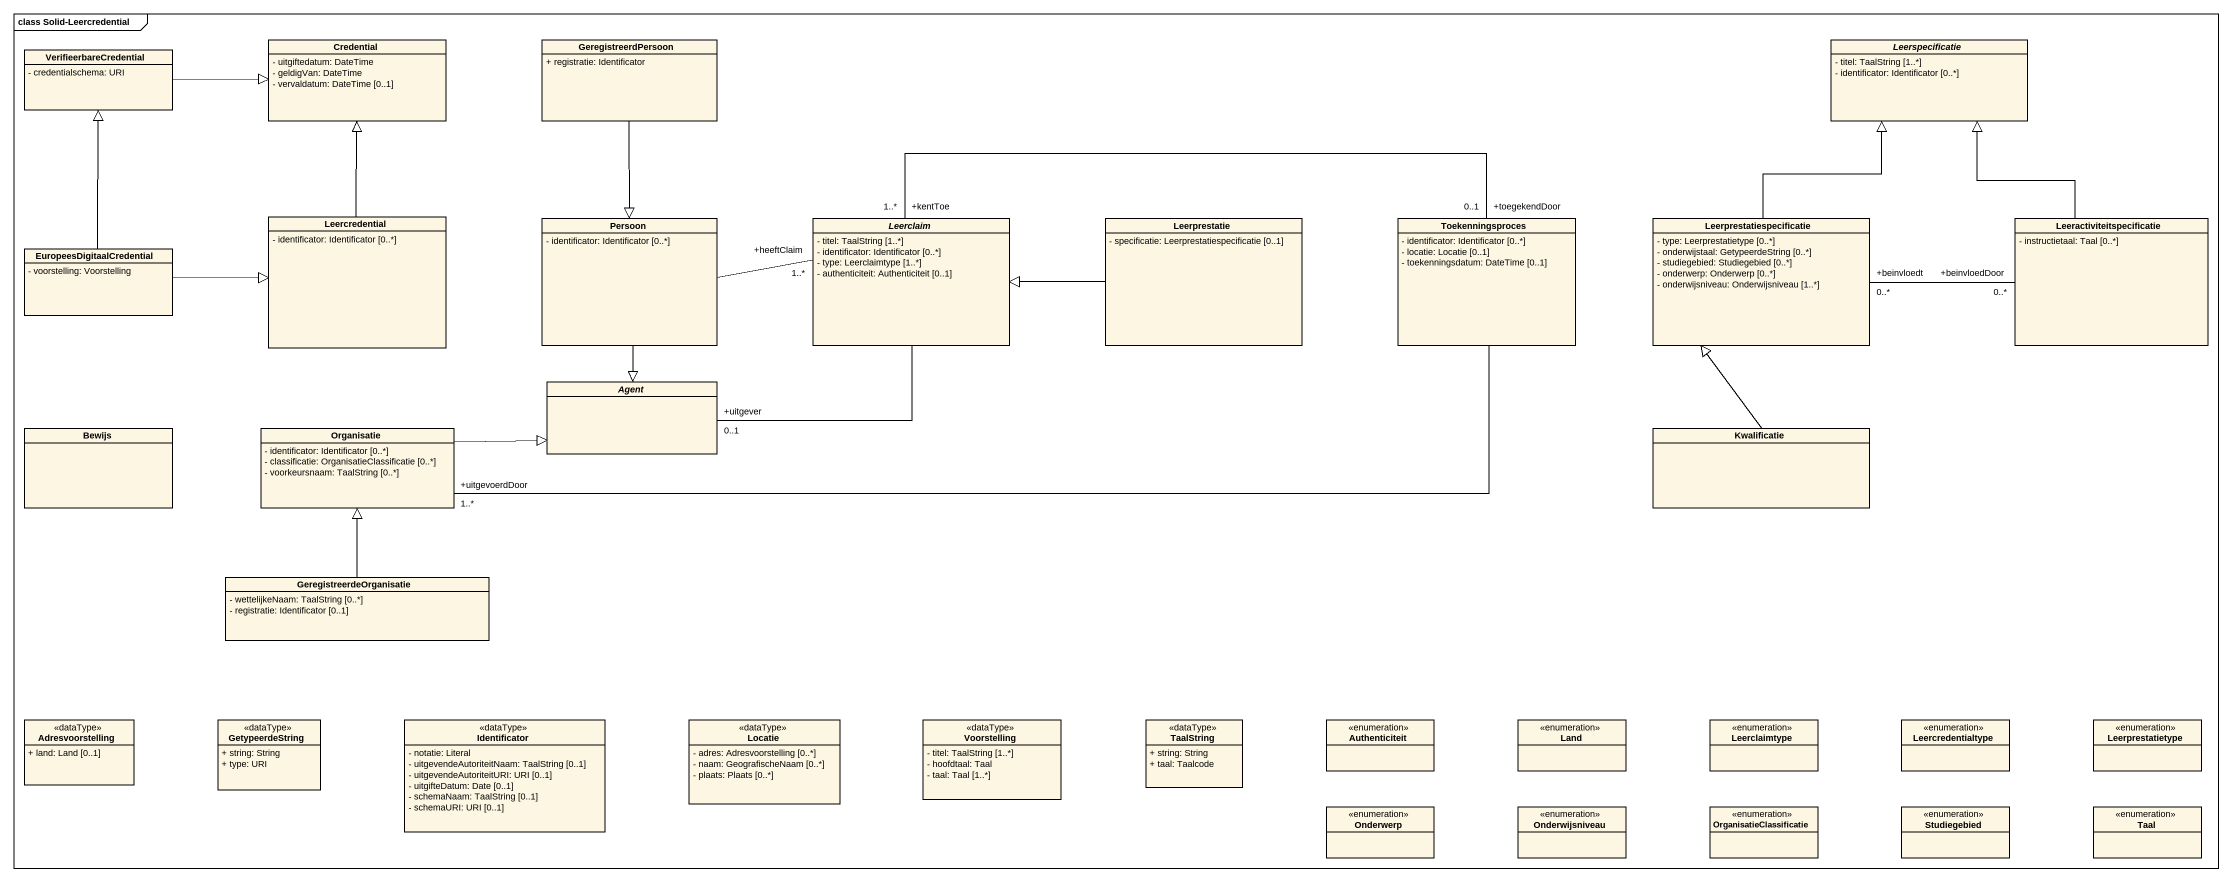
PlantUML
@startuml
mainframe class Solid-Leercredential
hide circle
hide empty members
skinparam classAttributeIconSize 0
class VerifieerbareCredential {
  - credentialschema: URI
}
class Credential {
  - uitgiftedatum: DateTime
  - geldigVan: DateTime
  - vervaldatum: DateTime [0..1]
}
class GeregistreerdPersoon {
  + registratie: Identificator
}
abstract class Leerspecificatie {
  - titel: TaalString [1..*]
  - identificator: Identificator [0..*]
}
class Leercredential {
  - identificator: Identificator [0..*]
}
class Persoon {
  - identificator: Identificator [0..*]
}
abstract class Leerclaim {
  - titel: TaalString [1..*]
  - identificator: Identificator [0..*]
  - type: Leerclaimtype [1..*]
  - authenticiteit: Authenticiteit [0..1]
}
class Leerprestatie {
  - specificatie: Leerprestatiespecificatie [0..1]
}
class Toekenningsproces {
  - identificator: Identificator [0..*]
  - locatie: Locatie [0..1]
  - toekenningsdatum: DateTime [0..1]
}
class Leerprestatiespecificatie {
  - type: Leerprestatietype [0..*]
  - onderwijstaal: GetypeerdeString [0..*]
  - studiegebied: Studiegebied [0..*]
  - onderwerp: Onderwerp [0..*]
  - onderwijsniveau: Onderwijsniveau [1..*]
}
class Leeractiviteitspecificatie {
  - instructietaal: Taal [0..*]
}
class EuropeesDigitaalCredential {
  - voorstelling: Voorstelling
}
abstract class "Agent" as Agent_
class Bewijs
class Organisatie {
  - identificator: Identificator [0..*]
  - classificatie: OrganisatieClassificatie [0..*]
  - voorkeursnaam: TaalString [0..*]
}
class Kwalificatie
class GeregistreerdeOrganisatie {
  - wettelijkeNaam: TaalString [0..*]
  - registratie: Identificator [0..1]
}
class Adresvoorstelling <<dataType>> {
  + land: Land [0..1]
}
class GetypeerdeString <<dataType>> {
  + string: String
  + type: URI
}
class Identificator <<dataType>> {
  - notatie: Literal
  - uitgevendeAutoriteitNaam: TaalString [0..1]
  - uitgevendeAutoriteitURI: URI [0..1]
  - uitgifteDatum: Date [0..1]
  - schemaNaam: TaalString [0..1]
  - schemaURI: URI [0..1]
}
class Locatie <<dataType>> {
  - adres: Adresvoorstelling [0..*]
  - naam: GeografischeNaam [0..*]
  - plaats: Plaats [0..*]
}
class Voorstelling <<dataType>> {
  - titel: TaalString [1..*]
  - hoofdtaal: Taal
  - taal: Taal [1..*]
}
class TaalString <<dataType>> {
  + string: String
  + taal: Taalcode
}
enum Authenticiteit
enum Land
enum Leerclaimtype
enum Leercredentialtype
enum Leerprestatietype
enum Onderwerp
enum Onderwijsniveau
enum OrganisatieClassificatie
enum Studiegebied
enum Taal
VerifieerbareCredential -right-|> Credential
GeregistreerdPersoon --|> Persoon
Leercredential -up-|> Credential
Persoon -right- "+heeftClaim\n1..*" Leerclaim
Persoon --|> Agent_
Leerclaim -left- "+uitgever\n0..1" Agent_
Leerprestatie -left-|> Leerclaim
Toekenningsproces "+toegekendDoor\n0..1" -left- "+kentToe\n1..*" Leerclaim
Toekenningsproces -left- "+uitgevoerdDoor\n1..*" Organisatie
Leerprestatiespecificatie -up-|> Leerspecificatie
Leerprestatiespecificatie "+beinvloedt\n0..*" -right- "+beinvloedDoor\n0..*" Leeractiviteitspecificatie
Leeractiviteitspecificatie -up-|> Leerspecificatie
EuropeesDigitaalCredential -up-|> VerifieerbareCredential
EuropeesDigitaalCredential -right-|> Leercredential
Organisatie -right-|> Agent_
Kwalificatie -up-|> Leerprestatiespecificatie
GeregistreerdeOrganisatie -up-|> Organisatie
@enduml
